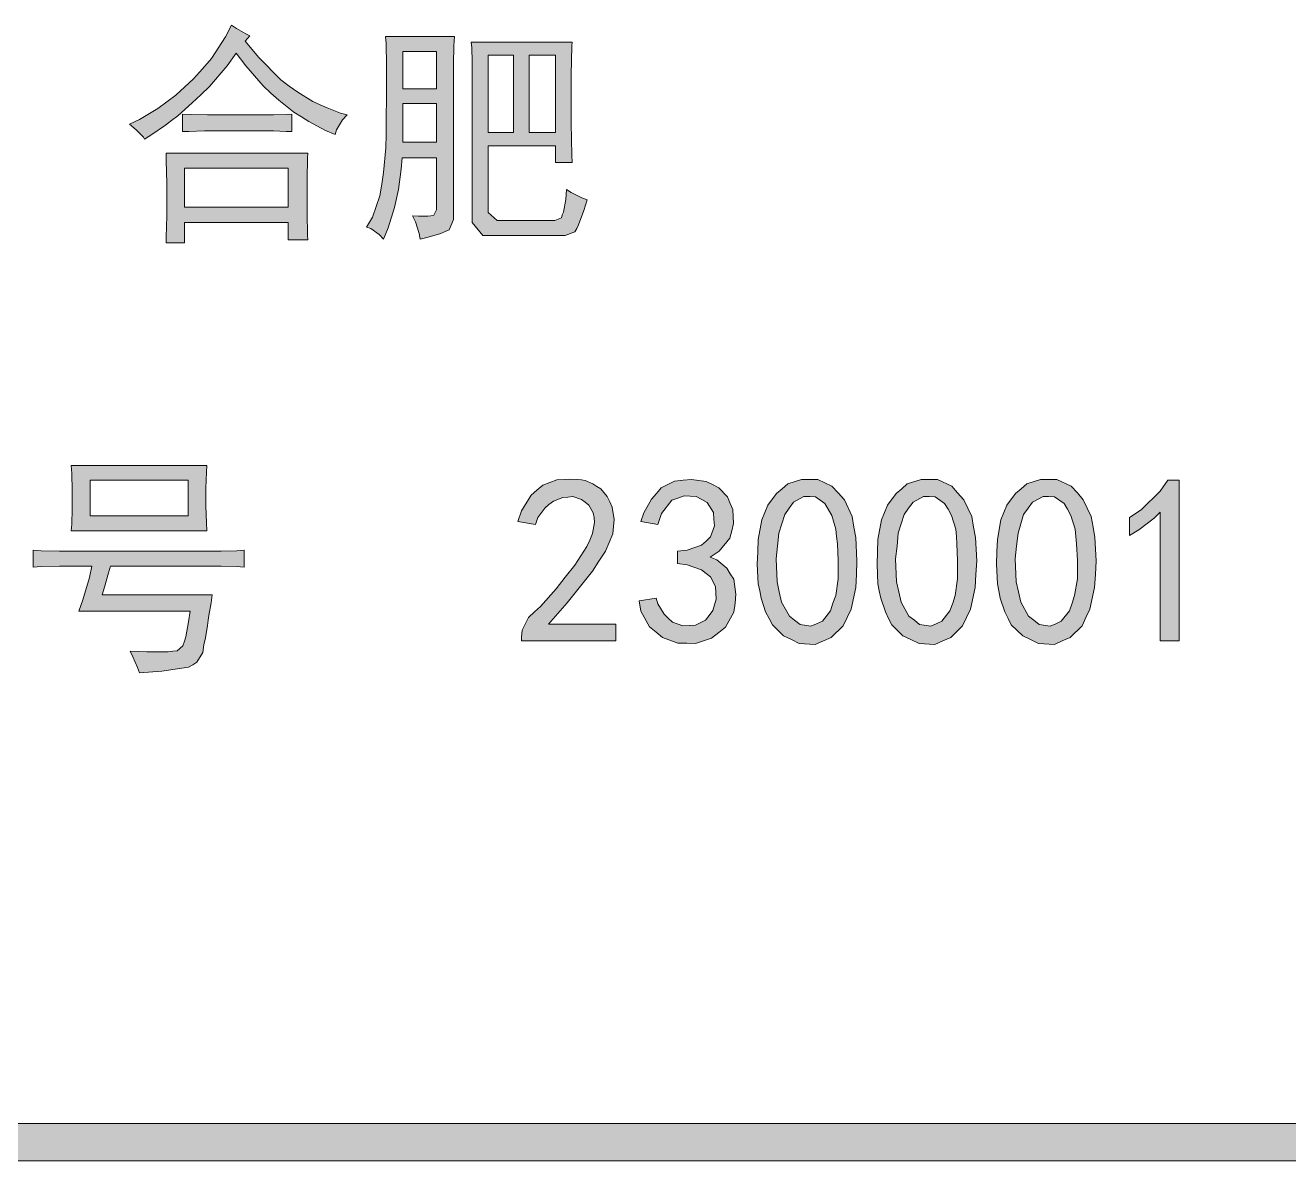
# Model space of a CAD drawing. Header units: millimetres. Extents: x 805 to 6044844, y 120 to 7887884.
# Drawn here: x 6039453 to 6041650, y 7874679 to 7876654 of the extents above; entities that cross this region are included whole.
import ezdxf

# ---------------------------------------------------------------- set-up
doc = ezdxf.new("R2010")
doc.units = ezdxf.units.MM

msp = doc.modelspace()

# ---------------------------------------------------------------- hatches: boundary and pattern name
h = msp.add_hatch(color=0)
h.dxf.hatch_style = 2
h.paths.add_polyline_path([(6039835.2, 7876626.5), (6039858.8, 7876598.1), (6039896.9, 7876559.4), (6039911.4, 7876548.7), (6039926.4, 7876538), (6039952.7, 7876521.9), (6039965.1, 7876516), (6039977.4, 7876510.6), (6040001, 7876501.5), (6040012.3, 7876498.3), (6040004.2, 7876489.7), (6039993.5, 7876472.5), (6039991.4, 7876464.4), (6039974.7, 7876471.4), (6039945.7, 7876487), (6039932.9, 7876495), (6039919.4, 7876503.1), (6039893.2, 7876524), (6039879.7, 7876536.4), (6039866.3, 7876549.2), (6039836.3, 7876583.6), (6039819.1, 7876605.6), (6039803.5, 7876583.6), (6039772.9, 7876547.6), (6039757.9, 7876533.1), (6039742.9, 7876519.2), (6039717.7, 7876496.6), (6039706.9, 7876488.6), (6039696.2, 7876480.5), (6039672.6, 7876464.4), (6039659.7, 7876456.4), (6039658.1, 7876459.6), (6039645.2, 7876472.5), (6039633.9, 7876482.2), (6039651.1, 7876490.2), (6039683.3, 7876509.5), (6039698.9, 7876521.3), (6039714.4, 7876532.6), (6039745, 7876561), (6039760.6, 7876578.8), (6039776.2, 7876596.5), (6039800.8, 7876634), (6039811, 7876654.4), (6039819.6, 7876648.5), (6039836.3, 7876639.4), (6039843.2, 7876636.2)])
h = msp.add_hatch(color=0)
h.paths.add_polyline_path([(6040126.1, 7876322.8), (6040136.3, 7876322.2), (6040152.4, 7876322.2), (6040157.7, 7876322.8), (6040163.1, 7876323.8), (6040167.9, 7876333.5), (6040167.9, 7876342.6), (6040167.9, 7876423.7), (6040107.8, 7876423.7), (6040106.2, 7876404.3), (6040101.4, 7876368.9), (6040098.2, 7876352.8), (6040094.9, 7876337.3), (6040083.7, 7876301.8), (6040075.6, 7876282.5), (6040068.1, 7876290.6), (6040053.6, 7876300.8), (6040046.1, 7876303.4), (6040056.3, 7876320.6), (6040069.2, 7876357.6), (6040072.4, 7876378), (6040075.6, 7876398.4), (6040079.4, 7876441.4), (6040079.9, 7876464.4), (6040079.9, 7876487), (6040080.5, 7876534.7), (6040080.5, 7876560), (6040080.5, 7876585.2), (6040079.9, 7876622.8), (6040078.8, 7876634.6), (6040199.1, 7876634.6), (6040198, 7876618.5), (6040197.4, 7876586.8), (6040197.4, 7876571.2), (6040197.4, 7876330.8), (6040197.4, 7876316.3), (6040189.9, 7876298.6), (6040183, 7876295.4), (6040175.4, 7876292.2), (6040153.4, 7876285.7), (6040139, 7876282.5), (6040137.3, 7876292.2), (6040130.9, 7876312.6)])
h.paths.add_polyline_path([(6040167.9, 7876451), (6040167.9, 7876518.1), (6040109.4, 7876518.1), (6040109.4, 7876451)])
h.paths.add_polyline_path([(6040167.9, 7876543.9), (6040167.9, 7876608.8), (6040109.4, 7876608.8), (6040109.4, 7876543.9)])
h = msp.add_hatch(color=0)
h.paths.add_polyline_path([(6040403.5, 7876624.9), (6040403, 7876617.9), (6040401.9, 7876568), (6040401.9, 7876526.2), (6040401.9, 7876483.8), (6040403, 7876428.5), (6040403.5, 7876415.6), (6040374.6, 7876415.6), (6040374.6, 7876444.6), (6040257.6, 7876444.6), (6040257.6, 7876342.6), (6040257.6, 7876328.7), (6040273.1, 7876314.7), (6040288.1, 7876314.7), (6040364.9, 7876314.7), (6040373.5, 7876314.7), (6040384.8, 7876319.5), (6040386.4, 7876324.4), (6040388.5, 7876329.2), (6040392.3, 7876351.2), (6040393.9, 7876368.4), (6040401.9, 7876363.5), (6040420.2, 7876354.4), (6040429.8, 7876350.7), (6040423.9, 7876331.9), (6040414.8, 7876307.2), (6040411.6, 7876300.8), (6040408.4, 7876294.9), (6040391.7, 7876288.9), (6040377.8, 7876288.9), (6040267.2, 7876288.9), (6040248.4, 7876288.9), (6040229.6, 7876311), (6040229.6, 7876332.4), (6040229.6, 7876577.7), (6040229.6, 7876591.6), (6040229.1, 7876615.3), (6040228, 7876624.9)])
h.paths.add_polyline_path([(6040374.6, 7876467.7), (6040374.6, 7876602.4), (6040328.9, 7876602.4), (6040328.9, 7876467.7)])
h.paths.add_polyline_path([(6040301.6, 7876467.7), (6040301.6, 7876602.4), (6040257.6, 7876602.4), (6040257.6, 7876467.7)])
h = msp.add_hatch(color=0)
h.dxf.hatch_style = 2
h.paths.add_polyline_path([(6039871.1, 7876498.3), (6039884, 7876498.3), (6039906.6, 7876499.3), (6039916.2, 7876499.9), (6039916.2, 7876469.3), (6039906, 7876469.8), (6039884, 7876470.9), (6039872.8, 7876470.9), (6039781.5, 7876470.9), (6039764.3, 7876470.9), (6039737, 7876469.8), (6039726.2, 7876469.3), (6039726.2, 7876499.9), (6039741.8, 7876499.3), (6039769.2, 7876498.3), (6039781.5, 7876498.3)])
h = msp.add_hatch(color=0)
h.paths.add_polyline_path([(6039944.1, 7876431.7), (6039943.1, 7876423.7), (6039942.5, 7876386.1), (6039942.5, 7876357.1), (6039942.5, 7876327.6), (6039943.1, 7876289.5), (6039944.1, 7876280.9), (6039909.8, 7876280.9), (6039909.8, 7876311.5), (6039729.5, 7876311.5), (6039729.5, 7876276.1), (6039697.3, 7876276.1), (6039697.8, 7876285.7), (6039698.9, 7876322.8), (6039698.9, 7876350.7), (6039698.9, 7876379.1), (6039697.8, 7876419.4), (6039697.3, 7876431.7)])
h.paths.add_polyline_path([(6039909.8, 7876337.8), (6039909.8, 7876405.9), (6039729.5, 7876405.9), (6039729.5, 7876337.8)])
h = msp.add_hatch(color=0)
h.paths.add_polyline_path([(6039768.1, 7875888.6), (6039767.6, 7875876.8), (6039766.5, 7875848.9), (6039766.5, 7875833.3), (6039766.5, 7875818.3), (6039767.6, 7875788.8), (6039768.1, 7875774.8), (6039532.5, 7875774.8), (6039533.6, 7875786.6), (6039534.1, 7875812.9), (6039534.1, 7875828.5), (6039534.1, 7875845.1), (6039533.6, 7875874.6), (6039532.5, 7875888.6)])
h.paths.add_polyline_path([(6039735.9, 7875801.1), (6039735.9, 7875862.8), (6039565.2, 7875862.8), (6039565.2, 7875801.1)])
h = msp.add_hatch(color=0)
h.dxf.hatch_style = 2
h.paths.add_polyline_path([(6040315.5, 7875589.7), (6040316.6, 7875602), (6040327.9, 7875624), (6040338.1, 7875633.7), (6040348.8, 7875643.3), (6040375.6, 7875673.9), (6040391.7, 7875694.3), (6040408.4, 7875715.2), (6040429.3, 7875747.4), (6040434.1, 7875758.7), (6040439, 7875770), (6040442.7, 7875789.3), (6040441.6, 7875797.9), (6040440, 7875805.9), (6040432.5, 7875819.4), (6040426.1, 7875824.7), (6040419.6, 7875829.6), (6040404.6, 7875834.4), (6040396, 7875833.3), (6040387.4, 7875832.8), (6040371.3, 7875826.3), (6040363.3, 7875820.4), (6040355.8, 7875814.5), (6040344, 7875797.9), (6040339.7, 7875786.1), (6040309.1, 7875790.9), (6040315.5, 7875809.7), (6040332.2, 7875837.1), (6040342.4, 7875845.7), (6040352.5, 7875854.2), (6040376.7, 7875863.4), (6040390.1, 7875864.4), (6040398.2, 7875865), (6040413.2, 7875864.4), (6040419.6, 7875863.4), (6040426.1, 7875862.3), (6040439.5, 7875856.4), (6040446.5, 7875852.1), (6040453.4, 7875847.8), (6040464.7, 7875834.4), (6040469, 7875825.3), (6040473.3, 7875816.1), (6040476.5, 7875794.7), (6040475.4, 7875782.3), (6040474.4, 7875769.4), (6040461.5, 7875739.4), (6040450.2, 7875722.2), (6040439, 7875704.5), (6040394.9, 7875649.8), (6040362.7, 7875612.7), (6040479.7, 7875612.7), (6040479.7, 7875583.2), (6040315.5, 7875583.2)])
h = msp.add_hatch(color=0)
h.dxf.hatch_style = 2
h.paths.add_polyline_path([(6040520, 7875653), (6040549.5, 7875657.8), (6040552.7, 7875647.6), (6040563.5, 7875629.9), (6040570.4, 7875622.9), (6040578, 7875616), (6040596.2, 7875609.5), (6040606.9, 7875610), (6040618.2, 7875610.6), (6040635.4, 7875619.2), (6040641.8, 7875627.8), (6040648.3, 7875636.3), (6040654.2, 7875656.2), (6040653.6, 7875666.9), (6040652.6, 7875677.7), (6040644, 7875694.8), (6040636.5, 7875700.7), (6040628.4, 7875707.2), (6040603.7, 7875715.8), (6040586.5, 7875717.9), (6040586.5, 7875739.4), (6040603.7, 7875741), (6040628.4, 7875749.6), (6040636.5, 7875757.1), (6040644, 7875764.6), (6040650.9, 7875783.4), (6040649.9, 7875795.2), (6040649.3, 7875807), (6040638.6, 7875824.2), (6040628.9, 7875829.6), (6040619.3, 7875834.4), (6040598.3, 7875836), (6040587.6, 7875831.7), (6040576.9, 7875827.9), (6040559.2, 7875804.9), (6040552.7, 7875786.1), (6040523.2, 7875790.9), (6040528, 7875805.9), (6040541.5, 7875830.1), (6040550, 7875839.7), (6040558.6, 7875849.4), (6040581.7, 7875861.2), (6040596.7, 7875862.8), (6040611.2, 7875864.4), (6040636.5, 7875860.7), (6040647.7, 7875855.3), (6040658.5, 7875849.9), (6040674, 7875833.8), (6040678.3, 7875822.6), (6040683.1, 7875811.8), (6040684.2, 7875787.7), (6040681, 7875774.8), (6040677.8, 7875761.9), (6040659, 7875739.4), (6040643.4, 7875729.2), (6040655.2, 7875724.4), (6040672.4, 7875709.9), (6040678.3, 7875700.2), (6040684.8, 7875690.6), (6040688.5, 7875664.8), (6040686.9, 7875649.2), (6040684.8, 7875633.1), (6040670.3, 7875607.4), (6040658.5, 7875597.7), (6040646.1, 7875588), (6040618.2, 7875578.9), (6040603.2, 7875579.5), (6040587.6, 7875579.5), (6040560.8, 7875589.1), (6040549.5, 7875598.8), (6040538.2, 7875607.9), (6040523.2, 7875635.3)])
h = msp.add_hatch(color=0)
h.paths.add_polyline_path([(6040726.6, 7875738.3), (6040727.2, 7875759.8), (6040733.6, 7875794.1), (6040738.4, 7875806.5), (6040743.8, 7875819.4), (6040758.8, 7875839.7), (6040768.5, 7875847.8), (6040778.7, 7875856.4), (6040802.3, 7875864.4), (6040816.8, 7875864.4), (6040830.7, 7875864.4), (6040855.4, 7875852.6), (6040866.2, 7875840.8), (6040876.9, 7875829), (6040890.3, 7875799.5), (6040893.5, 7875781.2), (6040896.7, 7875763.5), (6040898.9, 7875722.8), (6040897.8, 7875699.1), (6040896.7, 7875676.1), (6040888.7, 7875638.5), (6040881.7, 7875624), (6040874.7, 7875609.5), (6040853.8, 7875589.1), (6040840.4, 7875583.2), (6040826.4, 7875577.3), (6040798.5, 7875578.9), (6040785.1, 7875585.9), (6040771.2, 7875592.3), (6040751.8, 7875611.1), (6040745.9, 7875622.4), (6040740, 7875633.7), (6040732, 7875657.8), (6040729.8, 7875670.2), (6040727.2, 7875682.5), (6040725.5, 7875716.8)])
h.paths.add_polyline_path([(6040760.4, 7875748), (6040758.3, 7875726), (6040759.9, 7875686.3), (6040763.6, 7875668.5), (6040767.9, 7875650.8), (6040781.4, 7875626.1), (6040790.5, 7875619.2), (6040800.1, 7875611.7), (6040818.9, 7875609), (6040828.6, 7875613.3), (6040838.8, 7875617.6), (6040852.7, 7875635.8), (6040857, 7875649.2), (6040861.9, 7875662.6), (6040866.2, 7875691.6), (6040866.2, 7875707.7), (6040866.2, 7875723.3), (6040865.1, 7875752.3), (6040863.5, 7875765.1), (6040862.4, 7875778), (6040855.4, 7875801.6), (6040849, 7875812.4), (6040843.1, 7875822.6), (6040827, 7875833.8), (6040816.8, 7875834.4), (6040806.6, 7875834.4), (6040788.3, 7875824.7), (6040780.8, 7875814), (6040773.3, 7875803.3), (6040763.1, 7875770.5)])
h = msp.add_hatch(color=0)
h.paths.add_polyline_path([(6040934.3, 7875738.3), (6040935.4, 7875759.8), (6040941.3, 7875794.1), (6040946.7, 7875806.5), (6040952, 7875819.4), (6040967, 7875839.7), (6040976.7, 7875847.8), (6040986.4, 7875856.4), (6041010.5, 7875864.4), (6041024.5, 7875864.4), (6041039, 7875864.4), (6041063.7, 7875852.6), (6041073.8, 7875840.8), (6041084.6, 7875829), (6041098.5, 7875799.5), (6041101.8, 7875781.2), (6041105, 7875763.5), (6041107.1, 7875722.8), (6041105.5, 7875699.1), (6041104.4, 7875676.1), (6041096.4, 7875638.5), (6041089.4, 7875624), (6041082.4, 7875609.5), (6041062, 7875589.1), (6041048.1, 7875583.2), (6041034.1, 7875577.3), (6041006.8, 7875578.9), (6040992.8, 7875585.9), (6040978.9, 7875592.3), (6040959.5, 7875611.1), (6040953.6, 7875622.4), (6040948.3, 7875633.7), (6040940.2, 7875657.8), (6040937.5, 7875670.2), (6040935.4, 7875682.5), (6040933.8, 7875716.8)])
h.paths.add_polyline_path([(6040968.7, 7875748), (6040966, 7875726), (6040967.6, 7875686.3), (6040971.9, 7875668.5), (6040975.6, 7875650.8), (6040989.1, 7875626.1), (6040998.7, 7875619.2), (6041007.8, 7875611.7), (6041027.2, 7875609), (6041036.8, 7875613.3), (6041046.5, 7875617.6), (6041060.4, 7875635.8), (6041065.3, 7875649.2), (6041069.6, 7875662.6), (6041073.8, 7875691.6), (6041073.8, 7875707.7), (6041073.8, 7875723.3), (6041072.8, 7875752.3), (6041071.7, 7875765.1), (6041070.6, 7875778), (6041063.1, 7875801.6), (6041057.2, 7875812.4), (6041050.8, 7875822.6), (6041034.7, 7875833.8), (6041024.5, 7875834.4), (6041014.3, 7875834.4), (6040996.6, 7875824.7), (6040988.5, 7875814), (6040981, 7875803.3), (6040970.8, 7875770.5)])
h = msp.add_hatch(color=0)
h.paths.add_polyline_path([(6041142, 7875738.3), (6041143.1, 7875759.8), (6041149, 7875794.1), (6041154.3, 7875806.5), (6041159.7, 7875819.4), (6041174.7, 7875839.7), (6041184.4, 7875847.8), (6041194.1, 7875856.4), (6041218.2, 7875864.4), (6041232.2, 7875864.4), (6041246.7, 7875864.4), (6041271.3, 7875852.6), (6041282.1, 7875840.8), (6041292.3, 7875829), (6041306.2, 7875799.5), (6041309.5, 7875781.2), (6041312.7, 7875763.5), (6041314.8, 7875722.8), (6041313.7, 7875699.1), (6041312.1, 7875676.1), (6041304.1, 7875638.5), (6041297.1, 7875624), (6041290.7, 7875609.5), (6041269.7, 7875589.1), (6041255.8, 7875583.2), (6041242.4, 7875577.3), (6041214.5, 7875578.9), (6041200.5, 7875585.9), (6041187.1, 7875592.3), (6041167.2, 7875611.1), (6041161.9, 7875622.4), (6041156, 7875633.7), (6041147.9, 7875657.8), (6041145.8, 7875670.2), (6041143.1, 7875682.5), (6041141.5, 7875716.8)])
h.paths.add_polyline_path([(6041176.4, 7875748), (6041173.7, 7875726), (6041175.8, 7875686.3), (6041179.6, 7875668.5), (6041183.9, 7875650.8), (6041197.3, 7875626.1), (6041206.4, 7875619.2), (6041215.5, 7875611.7), (6041234.9, 7875609), (6041244.5, 7875613.3), (6041254.2, 7875617.6), (6041268.7, 7875635.8), (6041273, 7875649.2), (6041277.2, 7875662.6), (6041282.1, 7875691.6), (6041282.1, 7875707.7), (6041282.1, 7875723.3), (6041280.5, 7875752.3), (6041279.4, 7875765.1), (6041278.3, 7875778), (6041270.8, 7875801.6), (6041264.9, 7875812.4), (6041259, 7875822.6), (6041242.4, 7875833.8), (6041232.2, 7875834.4), (6041222.5, 7875834.4), (6041204.3, 7875824.7), (6041196.7, 7875814), (6041188.7, 7875803.3), (6041179, 7875770.5)])
h = msp.add_hatch(color=0)
h.dxf.hatch_style = 2
h.paths.add_polyline_path([(6041426.4, 7875807.5), (6041415.7, 7875796.8), (6041388.9, 7875776.4), (6041372.8, 7875766.8), (6041372.8, 7875797.9), (6041393.2, 7875811.3), (6041426.4, 7875844), (6041439.3, 7875862.8), (6041459.2, 7875862.8), (6041459.2, 7875583.2), (6041426.4, 7875583.2)])
h = msp.add_hatch(color=0)
h.dxf.hatch_style = 2
h.paths.add_polyline_path([(6039777.8, 7875739.4), (6039793.3, 7875739.4), (6039820.7, 7875739.9), (6039833, 7875741), (6039833, 7875711.5), (6039820.7, 7875712.6), (6039793.3, 7875713.1), (6039777.8, 7875713.1), (6039600.7, 7875713.1), (6039597.4, 7875701.8), (6039590.5, 7875676.6), (6039586.2, 7875663.2), (6039777.8, 7875663.2), (6039775.6, 7875649.8), (6039771.9, 7875627.8), (6039770.8, 7875619.2), (6039769.2, 7875610), (6039766, 7875588.6), (6039763.3, 7875576.2), (6039761.1, 7875563.4), (6039750.9, 7875546.2), (6039744, 7875541.9), (6039736.4, 7875537.6), (6039690.3, 7875530.6), (6039651.1, 7875527.9), (6039647.9, 7875537.1), (6039639.8, 7875555.8), (6039635, 7875565.5), (6039664, 7875564.4), (6039701, 7875564.4), (6039709.1, 7875565.5), (6039716.6, 7875566), (6039726.8, 7875574.6), (6039729.5, 7875582.7), (6039731.6, 7875590.2), (6039736.4, 7875616.5), (6039739.1, 7875635.3), (6039545.9, 7875635.3), (6039552.9, 7875654.6), (6039564.2, 7875693.8), (6039568.5, 7875713.1), (6039529.3, 7875713.1), (6039512.1, 7875713.1), (6039480.4, 7875712.6), (6039466, 7875711.5), (6039466, 7875741), (6039480.4, 7875739.9), (6039512.1, 7875739.4), (6039529.3, 7875739.4)])
h = msp.add_hatch(color=0)
h.dxf.hatch_style = 2
h.paths.add_polyline_path([(6043344, 7874743.8), (6043344, 7874678.9), (6035838.5, 7874678.9), (6035838.5, 7874743.8)])

# ---------------------------------------------------------------- linework, layer by layer
at = {"color": 0, "lineweight": 0}
for points in [[(6039835.2, 7876626.5), (6039858.8, 7876598.1), (6039896.9, 7876559.4), (6039911.4, 7876548.7), (6039926.4, 7876538), (6039952.7, 7876521.9), (6039965.1, 7876516), (6039977.4, 7876510.6), (6040001, 7876501.5), (6040012.3, 7876498.3), (6040004.2, 7876489.7), (6039993.5, 7876472.5), (6039991.4, 7876464.4), (6039974.7, 7876471.4), (6039945.7, 7876487), (6039932.9, 7876495), (6039919.4, 7876503.1), (6039893.2, 7876524), (6039879.7, 7876536.4), (6039866.3, 7876549.2), (6039836.3, 7876583.6), (6039819.1, 7876605.6), (6039803.5, 7876583.6), (6039772.9, 7876547.6), (6039757.9, 7876533.1), (6039742.9, 7876519.2), (6039717.7, 7876496.6), (6039706.9, 7876488.6), (6039696.2, 7876480.5), (6039672.6, 7876464.4), (6039659.7, 7876456.4), (6039658.1, 7876459.6), (6039645.2, 7876472.5), (6039633.9, 7876482.2), (6039651.1, 7876490.2), (6039683.3, 7876509.5), (6039698.9, 7876521.3), (6039714.4, 7876532.6), (6039745, 7876561), (6039760.6, 7876578.8), (6039776.2, 7876596.5), (6039800.8, 7876634), (6039811, 7876654.4), (6039819.6, 7876648.5), (6039836.3, 7876639.4), (6039843.2, 7876636.2)], [(6040126.1, 7876322.8), (6040136.3, 7876322.2), (6040152.4, 7876322.2), (6040157.7, 7876322.8), (6040163.1, 7876323.8), (6040167.9, 7876333.5), (6040167.9, 7876342.6), (6040167.9, 7876423.7), (6040107.8, 7876423.7), (6040106.2, 7876404.3), (6040101.4, 7876368.9), (6040098.2, 7876352.8), (6040094.9, 7876337.3), (6040083.7, 7876301.8), (6040075.6, 7876282.5), (6040068.1, 7876290.6), (6040053.6, 7876300.8), (6040046.1, 7876303.4), (6040056.3, 7876320.6), (6040069.2, 7876357.6), (6040072.4, 7876378), (6040075.6, 7876398.4), (6040079.4, 7876441.4), (6040079.9, 7876464.4), (6040079.9, 7876487), (6040080.5, 7876534.7), (6040080.5, 7876560), (6040080.5, 7876585.2), (6040079.9, 7876622.8), (6040078.8, 7876634.6), (6040199.1, 7876634.6), (6040198, 7876618.5), (6040197.4, 7876586.8), (6040197.4, 7876571.2), (6040197.4, 7876330.8), (6040197.4, 7876316.3), (6040189.9, 7876298.6), (6040183, 7876295.4), (6040175.4, 7876292.2), (6040153.4, 7876285.7), (6040139, 7876282.5), (6040137.3, 7876292.2), (6040130.9, 7876312.6)], [(6040167.9, 7876543.9), (6040167.9, 7876608.8), (6040109.4, 7876608.8), (6040109.4, 7876543.9)], [(6040403.5, 7876624.9), (6040403, 7876617.9), (6040401.9, 7876568), (6040401.9, 7876526.2), (6040401.9, 7876483.8), (6040403, 7876428.5), (6040403.5, 7876415.6), (6040374.6, 7876415.6), (6040374.6, 7876444.6), (6040257.6, 7876444.6), (6040257.6, 7876342.6), (6040257.6, 7876328.7), (6040273.1, 7876314.7), (6040288.1, 7876314.7), (6040364.9, 7876314.7), (6040373.5, 7876314.7), (6040384.8, 7876319.5), (6040386.4, 7876324.4), (6040388.5, 7876329.2), (6040392.3, 7876351.2), (6040393.9, 7876368.4), (6040401.9, 7876363.5), (6040420.2, 7876354.4), (6040429.8, 7876350.7), (6040423.9, 7876331.9), (6040414.8, 7876307.2), (6040411.6, 7876300.8), (6040408.4, 7876294.9), (6040391.7, 7876288.9), (6040377.8, 7876288.9), (6040267.2, 7876288.9), (6040248.4, 7876288.9), (6040229.6, 7876311), (6040229.6, 7876332.4), (6040229.6, 7876577.7), (6040229.6, 7876591.6), (6040229.1, 7876615.3), (6040228, 7876624.9)], [(6040301.6, 7876467.7), (6040301.6, 7876602.4), (6040257.6, 7876602.4), (6040257.6, 7876467.7)], [(6040374.6, 7876467.7), (6040374.6, 7876602.4), (6040328.9, 7876602.4), (6040328.9, 7876467.7)], [(6039871.1, 7876498.3), (6039884, 7876498.3), (6039906.6, 7876499.3), (6039916.2, 7876499.9), (6039916.2, 7876469.3), (6039906, 7876469.8), (6039884, 7876470.9), (6039872.8, 7876470.9), (6039781.5, 7876470.9), (6039764.3, 7876470.9), (6039737, 7876469.8), (6039726.2, 7876469.3), (6039726.2, 7876499.9), (6039741.8, 7876499.3), (6039769.2, 7876498.3), (6039781.5, 7876498.3)], [(6040167.9, 7876451), (6040167.9, 7876518.1), (6040109.4, 7876518.1), (6040109.4, 7876451)], [(6039944.1, 7876431.7), (6039943.1, 7876423.7), (6039942.5, 7876386.1), (6039942.5, 7876357.1), (6039942.5, 7876327.6), (6039943.1, 7876289.5), (6039944.1, 7876280.9), (6039909.8, 7876280.9), (6039909.8, 7876311.5), (6039729.5, 7876311.5), (6039729.5, 7876276.1), (6039697.3, 7876276.1), (6039697.8, 7876285.7), (6039698.9, 7876322.8), (6039698.9, 7876350.7), (6039698.9, 7876379.1), (6039697.8, 7876419.4), (6039697.3, 7876431.7)], [(6039909.8, 7876337.8), (6039909.8, 7876405.9), (6039729.5, 7876405.9), (6039729.5, 7876337.8)], [(6039768.1, 7875888.6), (6039767.6, 7875876.8), (6039766.5, 7875848.9), (6039766.5, 7875833.3), (6039766.5, 7875818.3), (6039767.6, 7875788.8), (6039768.1, 7875774.8), (6039532.5, 7875774.8), (6039533.6, 7875786.6), (6039534.1, 7875812.9), (6039534.1, 7875828.5), (6039534.1, 7875845.1), (6039533.6, 7875874.6), (6039532.5, 7875888.6)], [(6039735.9, 7875801.1), (6039735.9, 7875862.8), (6039565.2, 7875862.8), (6039565.2, 7875801.1)], [(6040315.5, 7875589.7), (6040316.6, 7875602), (6040327.9, 7875624), (6040338.1, 7875633.7), (6040348.8, 7875643.3), (6040375.6, 7875673.9), (6040391.7, 7875694.3), (6040408.4, 7875715.2), (6040429.3, 7875747.4), (6040434.1, 7875758.7), (6040439, 7875770), (6040442.7, 7875789.3), (6040441.6, 7875797.9), (6040440, 7875805.9), (6040432.5, 7875819.4), (6040426.1, 7875824.7), (6040419.6, 7875829.6), (6040404.6, 7875834.4), (6040396, 7875833.3), (6040387.4, 7875832.8), (6040371.3, 7875826.3), (6040363.3, 7875820.4), (6040355.8, 7875814.5), (6040344, 7875797.9), (6040339.7, 7875786.1), (6040309.1, 7875790.9), (6040315.5, 7875809.7), (6040332.2, 7875837.1), (6040342.4, 7875845.7), (6040352.5, 7875854.2), (6040376.7, 7875863.4), (6040390.1, 7875864.4), (6040398.2, 7875865), (6040413.2, 7875864.4), (6040419.6, 7875863.4), (6040426.1, 7875862.3), (6040439.5, 7875856.4), (6040446.5, 7875852.1), (6040453.4, 7875847.8), (6040464.7, 7875834.4), (6040469, 7875825.3), (6040473.3, 7875816.1), (6040476.5, 7875794.7), (6040475.4, 7875782.3), (6040474.4, 7875769.4), (6040461.5, 7875739.4), (6040450.2, 7875722.2), (6040439, 7875704.5), (6040394.9, 7875649.8), (6040362.7, 7875612.7), (6040479.7, 7875612.7), (6040479.7, 7875583.2), (6040315.5, 7875583.2)], [(6040520, 7875653), (6040549.5, 7875657.8), (6040552.7, 7875647.6), (6040563.5, 7875629.9), (6040570.4, 7875622.9), (6040578, 7875616), (6040596.2, 7875609.5), (6040606.9, 7875610), (6040618.2, 7875610.6), (6040635.4, 7875619.2), (6040641.8, 7875627.8), (6040648.3, 7875636.3), (6040654.2, 7875656.2), (6040653.6, 7875666.9), (6040652.6, 7875677.7), (6040644, 7875694.8), (6040636.5, 7875700.7), (6040628.4, 7875707.2), (6040603.7, 7875715.8), (6040586.5, 7875717.9), (6040586.5, 7875739.4), (6040603.7, 7875741), (6040628.4, 7875749.6), (6040636.5, 7875757.1), (6040644, 7875764.6), (6040650.9, 7875783.4), (6040649.9, 7875795.2), (6040649.3, 7875807), (6040638.6, 7875824.2), (6040628.9, 7875829.6), (6040619.3, 7875834.4), (6040598.3, 7875836), (6040587.6, 7875831.7), (6040576.9, 7875827.9), (6040559.2, 7875804.9), (6040552.7, 7875786.1), (6040523.2, 7875790.9), (6040528, 7875805.9), (6040541.5, 7875830.1), (6040550, 7875839.7), (6040558.6, 7875849.4), (6040581.7, 7875861.2), (6040596.7, 7875862.8), (6040611.2, 7875864.4), (6040636.5, 7875860.7), (6040647.7, 7875855.3), (6040658.5, 7875849.9), (6040674, 7875833.8), (6040678.3, 7875822.6), (6040683.1, 7875811.8), (6040684.2, 7875787.7), (6040681, 7875774.8), (6040677.8, 7875761.9), (6040659, 7875739.4), (6040643.4, 7875729.2), (6040655.2, 7875724.4), (6040672.4, 7875709.9), (6040678.3, 7875700.2), (6040684.8, 7875690.6), (6040688.5, 7875664.8), (6040686.9, 7875649.2), (6040684.8, 7875633.1), (6040670.3, 7875607.4), (6040658.5, 7875597.7), (6040646.1, 7875588), (6040618.2, 7875578.9), (6040603.2, 7875579.5), (6040587.6, 7875579.5), (6040560.8, 7875589.1), (6040549.5, 7875598.8), (6040538.2, 7875607.9), (6040523.2, 7875635.3)], [(6040726.6, 7875738.3), (6040727.2, 7875759.8), (6040733.6, 7875794.1), (6040738.4, 7875806.5), (6040743.8, 7875819.4), (6040758.8, 7875839.7), (6040768.5, 7875847.8), (6040778.7, 7875856.4), (6040802.3, 7875864.4), (6040816.8, 7875864.4), (6040830.7, 7875864.4), (6040855.4, 7875852.6), (6040866.2, 7875840.8), (6040876.9, 7875829), (6040890.3, 7875799.5), (6040893.5, 7875781.2), (6040896.7, 7875763.5), (6040898.9, 7875722.8), (6040897.8, 7875699.1), (6040896.7, 7875676.1), (6040888.7, 7875638.5), (6040881.7, 7875624), (6040874.7, 7875609.5), (6040853.8, 7875589.1), (6040840.4, 7875583.2), (6040826.4, 7875577.3), (6040798.5, 7875578.9), (6040785.1, 7875585.9), (6040771.2, 7875592.3), (6040751.8, 7875611.1), (6040745.9, 7875622.4), (6040740, 7875633.7), (6040732, 7875657.8), (6040729.8, 7875670.2), (6040727.2, 7875682.5), (6040725.5, 7875716.8)], [(6040934.3, 7875738.3), (6040935.4, 7875759.8), (6040941.3, 7875794.1), (6040946.7, 7875806.5), (6040952, 7875819.4), (6040967, 7875839.7), (6040976.7, 7875847.8), (6040986.4, 7875856.4), (6041010.5, 7875864.4), (6041024.5, 7875864.4), (6041039, 7875864.4), (6041063.7, 7875852.6), (6041073.8, 7875840.8), (6041084.6, 7875829), (6041098.5, 7875799.5), (6041101.8, 7875781.2), (6041105, 7875763.5), (6041107.1, 7875722.8), (6041105.5, 7875699.1), (6041104.4, 7875676.1), (6041096.4, 7875638.5), (6041089.4, 7875624), (6041082.4, 7875609.5), (6041062, 7875589.1), (6041048.1, 7875583.2), (6041034.1, 7875577.3), (6041006.8, 7875578.9), (6040992.8, 7875585.9), (6040978.9, 7875592.3), (6040959.5, 7875611.1), (6040953.6, 7875622.4), (6040948.3, 7875633.7), (6040940.2, 7875657.8), (6040937.5, 7875670.2), (6040935.4, 7875682.5), (6040933.8, 7875716.8)], [(6041142, 7875738.3), (6041143.1, 7875759.8), (6041149, 7875794.1), (6041154.3, 7875806.5), (6041159.7, 7875819.4), (6041174.7, 7875839.7), (6041184.4, 7875847.8), (6041194.1, 7875856.4), (6041218.2, 7875864.4), (6041232.2, 7875864.4), (6041246.7, 7875864.4), (6041271.3, 7875852.6), (6041282.1, 7875840.8), (6041292.3, 7875829), (6041306.2, 7875799.5), (6041309.5, 7875781.2), (6041312.7, 7875763.5), (6041314.8, 7875722.8), (6041313.7, 7875699.1), (6041312.1, 7875676.1), (6041304.1, 7875638.5), (6041297.1, 7875624), (6041290.7, 7875609.5), (6041269.7, 7875589.1), (6041255.8, 7875583.2), (6041242.4, 7875577.3), (6041214.5, 7875578.9), (6041200.5, 7875585.9), (6041187.1, 7875592.3), (6041167.2, 7875611.1), (6041161.9, 7875622.4), (6041156, 7875633.7), (6041147.9, 7875657.8), (6041145.8, 7875670.2), (6041143.1, 7875682.5), (6041141.5, 7875716.8)], [(6041426.4, 7875807.5), (6041415.7, 7875796.8), (6041388.9, 7875776.4), (6041372.8, 7875766.8), (6041372.8, 7875797.9), (6041393.2, 7875811.3), (6041426.4, 7875844), (6041439.3, 7875862.8), (6041459.2, 7875862.8), (6041459.2, 7875583.2), (6041426.4, 7875583.2)], [(6040760.4, 7875748), (6040758.3, 7875726), (6040759.9, 7875686.3), (6040763.6, 7875668.5), (6040767.9, 7875650.8), (6040781.4, 7875626.1), (6040790.5, 7875619.2), (6040800.1, 7875611.7), (6040818.9, 7875609), (6040828.6, 7875613.3), (6040838.8, 7875617.6), (6040852.7, 7875635.8), (6040857, 7875649.2), (6040861.9, 7875662.6), (6040866.2, 7875691.6), (6040866.2, 7875707.7), (6040866.2, 7875723.3), (6040865.1, 7875752.3), (6040863.5, 7875765.1), (6040862.4, 7875778), (6040855.4, 7875801.6), (6040849, 7875812.4), (6040843.1, 7875822.6), (6040827, 7875833.8), (6040816.8, 7875834.4), (6040806.6, 7875834.4), (6040788.3, 7875824.7), (6040780.8, 7875814), (6040773.3, 7875803.3), (6040763.1, 7875770.5)], [(6040968.7, 7875748), (6040966, 7875726), (6040967.6, 7875686.3), (6040971.9, 7875668.5), (6040975.6, 7875650.8), (6040989.1, 7875626.1), (6040998.7, 7875619.2), (6041007.8, 7875611.7), (6041027.2, 7875609), (6041036.8, 7875613.3), (6041046.5, 7875617.6), (6041060.4, 7875635.8), (6041065.3, 7875649.2), (6041069.6, 7875662.6), (6041073.8, 7875691.6), (6041073.8, 7875707.7), (6041073.8, 7875723.3), (6041072.8, 7875752.3), (6041071.7, 7875765.1), (6041070.6, 7875778), (6041063.1, 7875801.6), (6041057.2, 7875812.4), (6041050.8, 7875822.6), (6041034.7, 7875833.8), (6041024.5, 7875834.4), (6041014.3, 7875834.4), (6040996.6, 7875824.7), (6040988.5, 7875814), (6040981, 7875803.3), (6040970.8, 7875770.5)], [(6041176.4, 7875748), (6041173.7, 7875726), (6041175.8, 7875686.3), (6041179.6, 7875668.5), (6041183.9, 7875650.8), (6041197.3, 7875626.1), (6041206.4, 7875619.2), (6041215.5, 7875611.7), (6041234.9, 7875609), (6041244.5, 7875613.3), (6041254.2, 7875617.6), (6041268.7, 7875635.8), (6041273, 7875649.2), (6041277.2, 7875662.6), (6041282.1, 7875691.6), (6041282.1, 7875707.7), (6041282.1, 7875723.3), (6041280.5, 7875752.3), (6041279.4, 7875765.1), (6041278.3, 7875778), (6041270.8, 7875801.6), (6041264.9, 7875812.4), (6041259, 7875822.6), (6041242.4, 7875833.8), (6041232.2, 7875834.4), (6041222.5, 7875834.4), (6041204.3, 7875824.7), (6041196.7, 7875814), (6041188.7, 7875803.3), (6041179, 7875770.5)], [(6039777.8, 7875739.4), (6039793.3, 7875739.4), (6039820.7, 7875739.9), (6039833, 7875741), (6039833, 7875711.5), (6039820.7, 7875712.6), (6039793.3, 7875713.1), (6039777.8, 7875713.1), (6039600.7, 7875713.1), (6039597.4, 7875701.8), (6039590.5, 7875676.6), (6039586.2, 7875663.2), (6039777.8, 7875663.2), (6039775.6, 7875649.8), (6039771.9, 7875627.8), (6039770.8, 7875619.2), (6039769.2, 7875610), (6039766, 7875588.6), (6039763.3, 7875576.2), (6039761.1, 7875563.4), (6039750.9, 7875546.2), (6039744, 7875541.9), (6039736.4, 7875537.6), (6039690.3, 7875530.6), (6039651.1, 7875527.9), (6039647.9, 7875537.1), (6039639.8, 7875555.8), (6039635, 7875565.5), (6039664, 7875564.4), (6039701, 7875564.4), (6039709.1, 7875565.5), (6039716.6, 7875566), (6039726.8, 7875574.6), (6039729.5, 7875582.7), (6039731.6, 7875590.2), (6039736.4, 7875616.5), (6039739.1, 7875635.3), (6039545.9, 7875635.3), (6039552.9, 7875654.6), (6039564.2, 7875693.8), (6039568.5, 7875713.1), (6039529.3, 7875713.1), (6039512.1, 7875713.1), (6039480.4, 7875712.6), (6039466, 7875711.5), (6039466, 7875741), (6039480.4, 7875739.9), (6039512.1, 7875739.4), (6039529.3, 7875739.4)], [(6043344, 7874743.8), (6043344, 7874678.9), (6035838.5, 7874678.9), (6035838.5, 7874743.8)]]:
    msp.add_lwpolyline(points, close=True, dxfattribs=at)

doc.saveas('drawing.dxf')
